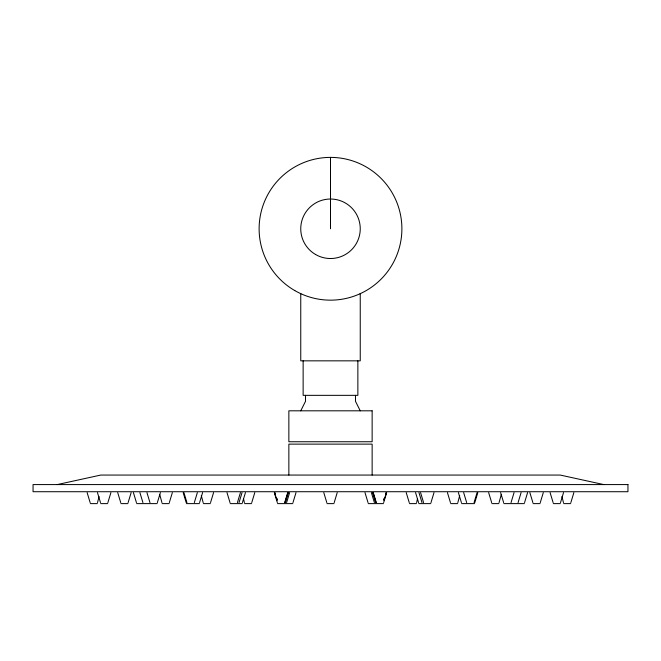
<?xml version="1.0" encoding="UTF-8"?>
<svg xmlns="http://www.w3.org/2000/svg" width="661" height="661" viewBox="0 0 661 661"><rect width="100%" height="100%" fill="white"/><g stroke="black" fill="none" stroke-linecap="round" stroke-linejoin="round"><path stroke-width="0.99" d="M97.539 502.591L99.043 496.535M107.883 502.591L110.891 492.66M128.118 502.591L131.126 492.66M157.359 502.591L160.367 492.66M169.332 502.591L172.339 492.66M194.326 502.591L197.333 492.66M199.589 502.591L202.588 492.66M210.553 502.591L213.553 492.66M237.415 502.591L240.414 492.66M239.018 502.591L242.017 492.66M242.422 502.591L245.429 492.66M251.767 502.591L254.766 492.66M284.726 502.591L287.725 492.66M284.924 502.591L287.932 492.66M285.362 502.591L288.37 492.66M286.61 502.591L289.609 492.66M292.98 502.591L295.988 492.66M334.202 502.591L337.201 492.66M383.669 502.591L386.677 492.66M416.628 502.591L417.529 498.526M430.989 502.591L433.988 492.66M457.842 502.591L459.684 495.552M474.069 502.591L477.068 492.66M474.805 502.591L477.812 492.66M499.063 502.591L501.261 494.577M511.036 502.591L514.043 492.66M518.075 502.591L521.083 492.66M524.57 502.591L527.569 492.66M540.277 502.591L543.284 492.66M560.511 502.591L563.519 492.66M570.856 502.591L573.855 492.66M383.867 500.551L386.47 492.66M383.661 499.534L383.925 498.526M385.619 493.618L386.032 492.66M300.755 410.812L305.514 401.293L305.514 395.344M57.234 484.579L100.761 475.061L560.239 475.061L603.766 484.579M90.301 503.616L97.382 503.616M100.646 503.616L107.726 503.616M120.88 503.616L127.961 503.616M136.596 503.616L157.202 503.616M162.102 503.616L169.175 503.616M186.352 503.616L199.432 503.616M203.315 503.616L210.388 503.616M230.177 503.616L242.265 503.616M244.529 503.616L251.61 503.616M277.488 503.616L292.823 503.616M326.964 503.616L334.036 503.616M368.177 503.616L383.512 503.616M409.39 503.616L416.471 503.616M418.735 503.616L430.823 503.616M450.612 503.616L457.685 503.616M461.568 503.616L474.648 503.616M491.825 503.616L498.898 503.616M503.798 503.616L524.404 503.616M533.039 503.616L540.12 503.616M553.274 503.616L560.354 503.616M563.618 503.616L570.699 503.616M360.245 410.812L355.486 401.293L355.486 395.344M550.109 492.66L553.117 502.591M529.874 492.66L532.882 502.591M500.633 492.66L503.641 502.591M488.661 492.66L491.668 502.591M463.667 492.66L466.674 502.591M458.412 492.66L461.411 502.591M447.447 492.66L450.447 502.591M420.586 492.66L423.585 502.591M418.983 492.66L421.982 502.591M415.571 492.66L418.578 502.591M406.234 492.66L409.233 502.591M373.275 492.66L376.274 502.591M373.068 492.66L376.076 502.591M372.63 492.66L375.638 502.591M371.391 492.66L374.39 502.591M365.012 492.66L368.02 502.591M323.799 492.66L326.798 502.591M274.968 492.66L275.381 493.618M274.53 492.66L277.133 500.551M274.323 492.66L277.331 502.591M227.012 492.66L230.011 502.591M183.932 492.66L186.931 502.591M183.188 492.66L186.195 502.591M146.957 492.66L149.964 502.591M139.917 492.66L142.925 502.591M133.431 492.66L136.43 502.591M117.716 492.66L120.723 502.591M97.481 492.66L100.489 502.591M87.145 492.66L90.144 502.591M159.739 494.577L161.937 502.591M201.316 495.552L203.158 502.591M561.957 496.535L563.461 502.591M277.075 498.526L277.339 499.534M243.471 498.526L244.372 502.591M372.143 475.061L372.143 444.126L288.857 444.126L288.857 475.061M360.245 293.418L360.245 360.84L300.755 360.84L300.755 293.418M357.865 360.84L357.865 395.344L303.135 395.344L303.135 360.84M330.5 157.384L330.5 228.772M372.143 410.812L288.857 410.812L288.857 441.746L372.143 441.746L372.143 410.812M627.95 484.579L33.05 484.579L33.05 491.718L627.95 491.718L627.95 484.579M315.627 254.535A29.745 29.745 0 0 0 360.245 228.772A29.745 29.745 0 0 0 315.627 203.01A29.745 29.745 0 0 0 315.627 254.535M294.806 290.592A71.388 71.388 0 0 0 401.888 228.772A71.388 71.388 0 0 0 294.806 166.952A71.388 71.388 0 0 0 294.806 290.592"/></g></svg>
